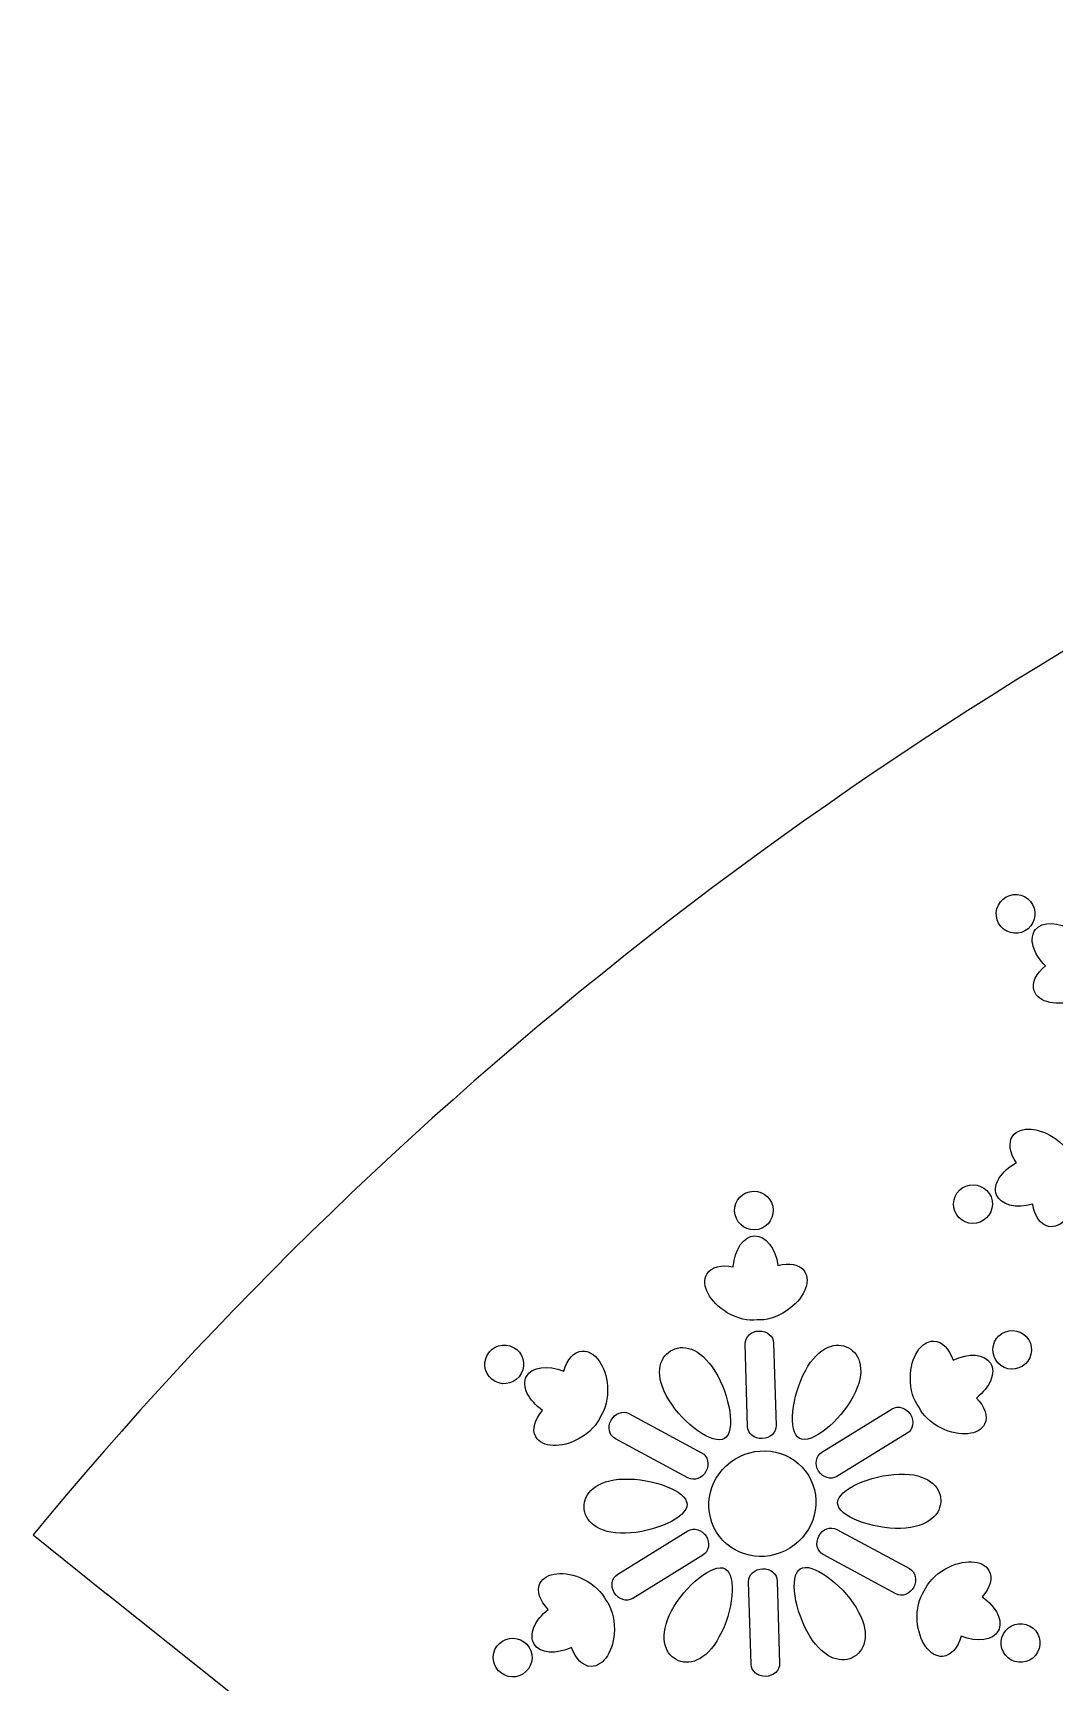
# Model space of a CAD drawing. Header units: centimetres. Extents: x -11 to 11, y -4.2 to 4.2.
# Drawn here: x -10.97 to -7.53, y -1.34 to 4.22 of the extents above; entities that cross this region are included whole.
import ezdxf

# ---------------------------------------------------------------- set-up
doc = ezdxf.new("R2010")
doc.units = ezdxf.units.CM
doc.header["$MEASUREMENT"] = 0
doc.layers.add('Camada 1', color=7, linetype='Continuous')

msp = doc.modelspace()

# ---------------------------------------------------------------- linework, layer by layer
at = {"layer": 'Camada 1'}
for points, knots in [([(10.71861, -1.06471), (10.71861, -1.06471), (9.12539, -2.36291), (9.12539, -2.36291), (9.12539, -2.36291), (9.12539, -2.36291), (9.12539, -2.36291), (9.12539, -2.36291), (9.12539, -2.36291), (9.12539, -2.36291), (8.46978, -2.91136), (8.46978, -2.91136), (8.46978, -2.91136), (8.46978, -2.91136), (8.82353, -3.13652), (8.82353, -3.13652), (8.82353, -3.13652), (8.82353, -3.13652), (7.47318, -4.13315), (7.47318, -4.13315), (7.47318, -4.13315), (7.47318, -4.13315), (7.40878, -3.68304), (7.40878, -3.68304), (7.40878, -3.68304), (7.40878, -3.68304), (6.78103, -4.2207), (6.78103, -4.2207), (6.78103, -4.2207), (6.52124, -3.93783), (4.72876, -1.20723), (0.40227, -0.84099), (0.40227, -0.84099), (-3.28404, -0.52894), (-6.35085, -3.58808), (-6.77778, -4.19215), (-6.77778, -4.19215), (-6.77778, -4.19215), (-10.72454, -1.04246), (-10.72454, -1.04246), (-10.72454, -1.04246), (-10.72454, -1.04246), (-10.72023, -1.04661), (-10.72023, -1.04661), (-10.72023, -1.04661), (-10.72023, -1.04661), (-10.97341, -0.84333), (-10.97341, -0.84333), (-10.97341, -0.84333), (-8.48, 2.18178), (-4.45632, 4.22074), (0.05255, 4.22074), (0.05255, 4.22074), (4.51025, 4.22074), (8.47461, 2.13172), (10.97341, -0.83516), (10.97341, -0.83516), (10.97341, -0.83516), (10.71861, -1.06471), (10.71861, -1.06471)], [0, 0, 0, 0, 0.0625, 0.0625, 0.0625, 0.0625, 0.125, 0.125, 0.125, 0.125, 0.1875, 0.1875, 0.1875, 0.1875, 0.25, 0.25, 0.25, 0.25, 0.3125, 0.3125, 0.3125, 0.3125, 0.375, 0.375, 0.375, 0.375, 0.4375, 0.4375, 0.4375, 0.4375, 0.5, 0.5, 0.5, 0.5, 0.5625, 0.5625, 0.5625, 0.5625, 0.625, 0.625, 0.625, 0.625, 0.6875, 0.6875, 0.6875, 0.6875, 0.75, 0.75, 0.75, 0.75, 0.8125, 0.8125, 0.8125, 0.8125, 0.875, 0.875, 0.875, 0.875, 1, 1, 1, 1]), ([(-7.71189, 1.29085), (-7.73425, 1.2627), (-7.72999, 1.22134), (-7.7012, 1.19867), (-7.7012, 1.19867), (-7.67294, 1.17676), (-7.63233, 1.18115), (-7.60971, 1.20957), (-7.60971, 1.20957), (-7.58709, 1.23815), (-7.59217, 1.27884), (-7.62008, 1.30133), (-7.62008, 1.30133), (-7.64868, 1.32411), (-7.69004, 1.31905), (-7.71189, 1.29085)], [0, 0, 0, 0, 0.2, 0.2, 0.2, 0.2, 0.4, 0.4, 0.4, 0.4, 0.6, 0.6, 0.6, 0.6, 1, 1, 1, 1]), ([(-7.39383, 1.2487), (-7.42246, 1.25209), (-7.44997, 1.22904), (-7.46709, 1.1929), (-7.46709, 1.1929), (-7.51641, 1.22383), (-7.57049, 1.2264), (-7.59393, 1.19735), (-7.59393, 1.19735), (-7.61711, 1.16766), (-7.60192, 1.11596), (-7.5602, 1.07479), (-7.5602, 1.07479), (-7.5915, 1.05005), (-7.60788, 1.01804), (-7.59862, 0.99126), (-7.59862, 0.99126), (-7.58412, 0.95102), (-7.5202, 0.93713), (-7.45503, 0.96009), (-7.45503, 0.96009), (-7.41706, 0.97329), (-7.3874, 0.99613), (-7.37166, 1.02126), (-7.37166, 1.02126), (-7.35123, 1.04198), (-7.33536, 1.07645), (-7.33094, 1.11672), (-7.33094, 1.11672), (-7.32364, 1.18525), (-7.35222, 1.2442), (-7.39383, 1.2487)], [0, 0, 0, 0, 0.1111111, 0.1111111, 0.1111111, 0.1111111, 0.2222222, 0.2222222, 0.2222222, 0.2222222, 0.3333333, 0.3333333, 0.3333333, 0.3333333, 0.4444444, 0.4444444, 0.4444444, 0.4444444, 0.5555556, 0.5555556, 0.5555556, 0.5555556, 0.6666667, 0.6666667, 0.6666667, 0.6666667, 0.7777778, 0.7777778, 0.7777778, 0.7777778, 1, 1, 1, 1]), ([(-7.67035, 0.50186), (-7.68697, 0.47879), (-7.68054, 0.4437), (-7.65823, 0.4109), (-7.65823, 0.4109), (-7.70953, 0.38338), (-7.73872, 0.33806), (-7.72491, 0.30321), (-7.72491, 0.30321), (-7.71118, 0.26834), (-7.65879, 0.25558), (-7.60302, 0.27106), (-7.60302, 0.27106), (-7.59699, 0.23164), (-7.57698, 0.2019), (-7.54942, 0.1961), (-7.54942, 0.1961), (-7.50767, 0.18872), (-7.46309, 0.23711), (-7.45052, 0.30469), (-7.45052, 0.30469), (-7.4429, 0.34454), (-7.44806, 0.38174), (-7.4615, 0.40769), (-7.4615, 0.40769), (-7.46954, 0.43574), (-7.49116, 0.46677), (-7.52418, 0.49072), (-7.52418, 0.49072), (-7.57957, 0.53081), (-7.64529, 0.53639), (-7.67035, 0.50186)], [0, 0, 0, 0, 0.1111111, 0.1111111, 0.1111111, 0.1111111, 0.2222222, 0.2222222, 0.2222222, 0.2222222, 0.3333333, 0.3333333, 0.3333333, 0.3333333, 0.4444444, 0.4444444, 0.4444444, 0.4444444, 0.5555556, 0.5555556, 0.5555556, 0.5555556, 0.6666667, 0.6666667, 0.6666667, 0.6666667, 0.7777778, 0.7777778, 0.7777778, 0.7777778, 1, 1, 1, 1]), ([(-7.8653, 0.24746), (-7.85159, 0.21431), (-7.81408, 0.19774), (-7.78037, 0.211), (-7.78037, 0.211), (-7.74693, 0.22431), (-7.7306, 0.26217), (-7.74351, 0.29572), (-7.74351, 0.29572), (-7.75708, 0.32935), (-7.79539, 0.34549), (-7.82876, 0.3325), (-7.82876, 0.3325), (-7.86199, 0.31919), (-7.8789, 0.28115), (-7.8653, 0.24746)], [0, 0, 0, 0, 0.2, 0.2, 0.2, 0.2, 0.4, 0.4, 0.4, 0.4, 0.6, 0.6, 0.6, 0.6, 1, 1, 1, 1]), ([(-8.54451, 0.3153), (-8.58105, 0.31411), (-8.60915, 0.28432), (-8.60833, 0.24831), (-8.60833, 0.24831), (-8.60666, 0.21206), (-8.57679, 0.18378), (-8.54131, 0.1846), (-8.54131, 0.1846), (-8.50474, 0.18582), (-8.47665, 0.21574), (-8.47786, 0.25217), (-8.47786, 0.25217), (-8.47908, 0.28784), (-8.50895, 0.31647), (-8.54451, 0.3153)], [0, 0, 0, 0, 0.2, 0.2, 0.2, 0.2, 0.4, 0.4, 0.4, 0.4, 0.6, 0.6, 0.6, 0.6, 1, 1, 1, 1]), ([(-8.37261, 0.04519), (-8.38907, 0.06908), (-8.42373, 0.07472), (-8.46209, 0.0648), (-8.46209, 0.0648), (-8.47035, 0.12261), (-8.50315, 0.16553), (-8.54059, 0.16465), (-8.54059, 0.16465), (-8.57821, 0.16346), (-8.60782, 0.11885), (-8.61301, 0.06017), (-8.61301, 0.06017), (-8.65159, 0.06792), (-8.68688, 0.06038), (-8.70157, 0.03567), (-8.70157, 0.03567), (-8.7226, -0.00084), (-8.69231, -0.05892), (-8.63288, -0.09451), (-8.63288, -0.09451), (-8.59814, -0.11475), (-8.56163, -0.12282), (-8.5325, -0.11856), (-8.5325, -0.11856), (-8.50289, -0.12118), (-8.46699, -0.1111), (-8.43307, -0.08819), (-8.43307, -0.08819), (-8.37557, -0.04985), (-8.34885, 0.00974), (-8.37261, 0.04519)], [0, 0, 0, 0, 0.1111111, 0.1111111, 0.1111111, 0.1111111, 0.2222222, 0.2222222, 0.2222222, 0.2222222, 0.3333333, 0.3333333, 0.3333333, 0.3333333, 0.4444444, 0.4444444, 0.4444444, 0.4444444, 0.5555556, 0.5555556, 0.5555556, 0.5555556, 0.6666667, 0.6666667, 0.6666667, 0.6666667, 0.7777778, 0.7777778, 0.7777778, 0.7777778, 1, 1, 1, 1]), ([(-8.47659, -0.19696), (-8.47733, -0.17376), (-8.49887, -0.15505), (-8.52554, -0.15624), (-8.52554, -0.15624), (-8.52554, -0.15624), (-8.52554, -0.15624), (-8.52554, -0.15624), (-8.52554, -0.15624), (-8.55263, -0.15658), (-8.57343, -0.17643), (-8.57266, -0.19998), (-8.57266, -0.19998), (-8.57266, -0.19998), (-8.5648, -0.47785), (-8.5648, -0.47785), (-8.5648, -0.47785), (-8.56401, -0.50172), (-8.54168, -0.52018), (-8.51522, -0.51915), (-8.51522, -0.51915), (-8.51522, -0.51915), (-8.51522, -0.51915), (-8.51522, -0.51915), (-8.51522, -0.51915), (-8.48876, -0.51867), (-8.46741, -0.49888), (-8.46812, -0.47512), (-8.46812, -0.47512), (-8.46812, -0.47512), (-8.47659, -0.19696), (-8.47659, -0.19696)], [0, 0, 0, 0, 0.1111111, 0.1111111, 0.1111111, 0.1111111, 0.2222222, 0.2222222, 0.2222222, 0.2222222, 0.3333333, 0.3333333, 0.3333333, 0.3333333, 0.4444444, 0.4444444, 0.4444444, 0.4444444, 0.5555556, 0.5555556, 0.5555556, 0.5555556, 0.6666667, 0.6666667, 0.6666667, 0.6666667, 0.7777778, 0.7777778, 0.7777778, 0.7777778, 1, 1, 1, 1]), ([(-7.61672, -0.18545), (-7.63548, -0.15481), (-7.6763, -0.14529), (-7.70681, -0.16436), (-7.70681, -0.16436), (-7.73729, -0.18322), (-7.74692, -0.22323), (-7.72771, -0.25411), (-7.72771, -0.25411), (-7.70903, -0.2847), (-7.66865, -0.29435), (-7.63815, -0.27499), (-7.63815, -0.27499), (-7.60778, -0.25657), (-7.59783, -0.21611), (-7.61672, -0.18545)], [0, 0, 0, 0, 0.2, 0.2, 0.2, 0.2, 0.4, 0.4, 0.4, 0.4, 0.6, 0.6, 0.6, 0.6, 1, 1, 1, 1]), ([(-9.44216, -0.23754), (-9.45928, -0.2691), (-9.4479, -0.30916), (-9.41565, -0.32644), (-9.41565, -0.32644), (-9.38401, -0.34311), (-9.34474, -0.33178), (-9.32741, -0.29982), (-9.32741, -0.29982), (-9.31005, -0.26773), (-9.32214, -0.22862), (-9.35358, -0.21126), (-9.35358, -0.21126), (-9.3857, -0.19383), (-9.42549, -0.206), (-9.44216, -0.23754)], [0, 0, 0, 0, 0.2, 0.2, 0.2, 0.2, 0.4, 0.4, 0.4, 0.4, 0.6, 0.6, 0.6, 0.6, 1, 1, 1, 1]), ([(-9.12164, -0.22384), (-9.15035, -0.22545), (-9.1735, -0.25292), (-9.18408, -0.29147), (-9.18408, -0.29147), (-9.238, -0.26959), (-9.29169, -0.27647), (-9.30976, -0.30909), (-9.30976, -0.30909), (-9.32741, -0.34237), (-9.30352, -0.39066), (-9.25526, -0.424), (-9.25526, -0.424), (-9.28174, -0.45374), (-9.29233, -0.48821), (-9.27857, -0.51287), (-9.27857, -0.51287), (-9.2573, -0.54994), (-9.19195, -0.55256), (-9.13175, -0.51866), (-9.13175, -0.51866), (-9.09664, -0.49905), (-9.07142, -0.47141), (-9.06026, -0.44394), (-9.06026, -0.44394), (-9.0437, -0.42002), (-9.03407, -0.38319), (-9.03671, -0.34284), (-9.03671, -0.34284), (-9.04147, -0.27413), (-9.07984, -0.22101), (-9.12164, -0.22384)], [0, 0, 0, 0, 0.1111111, 0.1111111, 0.1111111, 0.1111111, 0.2222222, 0.2222222, 0.2222222, 0.2222222, 0.3333333, 0.3333333, 0.3333333, 0.3333333, 0.4444444, 0.4444444, 0.4444444, 0.4444444, 0.5555556, 0.5555556, 0.5555556, 0.5555556, 0.6666667, 0.6666667, 0.6666667, 0.6666667, 0.7777778, 0.7777778, 0.7777778, 0.7777778, 1, 1, 1, 1]), ([(-8.64209, -0.51856), (-8.60351, -0.49536), (-8.62373, -0.37344), (-8.67437, -0.292), (-8.67437, -0.292), (-8.72448, -0.21032), (-8.78581, -0.19905), (-8.82423, -0.22339), (-8.82423, -0.22339), (-8.86275, -0.24673), (-8.88061, -0.30644), (-8.83018, -0.38825), (-8.83018, -0.38825), (-8.77983, -0.46998), (-8.68077, -0.54266), (-8.64209, -0.51856)], [0, 0, 0, 0, 0.2, 0.2, 0.2, 0.2, 0.4, 0.4, 0.4, 0.4, 0.6, 0.6, 0.6, 0.6, 1, 1, 1, 1]), ([(-8.38901, -0.51856), (-8.34938, -0.54015), (-8.25418, -0.46146), (-8.2088, -0.37727), (-8.2088, -0.37727), (-8.16305, -0.293), (-8.18446, -0.23453), (-8.22407, -0.21304), (-8.22407, -0.21304), (-8.26397, -0.19092), (-8.32408, -0.20587), (-8.36959, -0.28998), (-8.36959, -0.28998), (-8.41566, -0.37444), (-8.42888, -0.49728), (-8.38901, -0.51856)], [0, 0, 0, 0, 0.2, 0.2, 0.2, 0.2, 0.4, 0.4, 0.4, 0.4, 0.6, 0.6, 0.6, 0.6, 1, 1, 1, 1]), ([(-7.76534, -0.46998), (-7.75267, -0.44426), (-7.76508, -0.41061), (-7.79291, -0.38219), (-7.79291, -0.38219), (-7.74693, -0.34602), (-7.72526, -0.2966), (-7.74558, -0.26479), (-7.74558, -0.26479), (-7.76519, -0.2327), (-7.81905, -0.22936), (-7.87147, -0.25415), (-7.87147, -0.25415), (-7.88494, -0.21631), (-7.90856, -0.19007), (-7.93703, -0.18994), (-7.93703, -0.18994), (-7.97984, -0.18915), (-8.01492, -0.24471), (-8.01553, -0.31377), (-8.01553, -0.31377), (-8.01632, -0.35399), (-8.00479, -0.39016), (-7.98632, -0.41307), (-7.98632, -0.41307), (-7.97394, -0.43974), (-7.94692, -0.46591), (-7.9111, -0.48387), (-7.9111, -0.48387), (-7.84884, -0.51416), (-7.78378, -0.50792), (-7.76534, -0.46998)], [0, 0, 0, 0, 0.1111111, 0.1111111, 0.1111111, 0.1111111, 0.2222222, 0.2222222, 0.2222222, 0.2222222, 0.3333333, 0.3333333, 0.3333333, 0.3333333, 0.4444444, 0.4444444, 0.4444444, 0.4444444, 0.5555556, 0.5555556, 0.5555556, 0.5555556, 0.6666667, 0.6666667, 0.6666667, 0.6666667, 0.7777778, 0.7777778, 0.7777778, 0.7777778, 1, 1, 1, 1]), ([(-8.96422, -0.43474), (-8.98515, -0.42371), (-9.0119, -0.43336), (-9.02462, -0.45691), (-9.02462, -0.45691), (-9.02462, -0.45691), (-9.02462, -0.45691), (-9.02462, -0.45691), (-9.02462, -0.45691), (-9.03737, -0.48067), (-9.03071, -0.508), (-9.01007, -0.51935), (-9.01007, -0.51935), (-9.01007, -0.51935), (-8.76541, -0.6518), (-8.76541, -0.6518), (-8.76541, -0.6518), (-8.74467, -0.66283), (-8.7172, -0.65307), (-8.70493, -0.62968), (-8.70493, -0.62968), (-8.70493, -0.62968), (-8.70493, -0.62968), (-8.70493, -0.62968), (-8.70493, -0.62968), (-8.69162, -0.60605), (-8.69837, -0.57782), (-8.71951, -0.56655), (-8.71951, -0.56655), (-8.71951, -0.56655), (-8.96422, -0.43474), (-8.96422, -0.43474)], [0, 0, 0, 0, 0.1111111, 0.1111111, 0.1111111, 0.1111111, 0.2222222, 0.2222222, 0.2222222, 0.2222222, 0.3333333, 0.3333333, 0.3333333, 0.3333333, 0.4444444, 0.4444444, 0.4444444, 0.4444444, 0.5555556, 0.5555556, 0.5555556, 0.5555556, 0.6666667, 0.6666667, 0.6666667, 0.6666667, 0.7777778, 0.7777778, 0.7777778, 0.7777778, 1, 1, 1, 1]), ([(-8.02669, -0.50115), (-8.00642, -0.48837), (-8.00142, -0.46043), (-8.01545, -0.43778), (-8.01545, -0.43778), (-8.01545, -0.43778), (-8.01545, -0.43778), (-8.01545, -0.43778), (-8.01545, -0.43778), (-8.02958, -0.41476), (-8.0571, -0.40635), (-8.07705, -0.41902), (-8.07705, -0.41902), (-8.07705, -0.41902), (-8.31412, -0.56473), (-8.31412, -0.56473), (-8.31412, -0.56473), (-8.33428, -0.57703), (-8.33928, -0.60545), (-8.32555, -0.62831), (-8.32555, -0.62831), (-8.32555, -0.62831), (-8.32555, -0.62831), (-8.32555, -0.62831), (-8.32555, -0.62831), (-8.31142, -0.65093), (-8.2834, -0.65908), (-8.26327, -0.64686), (-8.26327, -0.64686), (-8.26327, -0.64686), (-8.02669, -0.50115), (-8.02669, -0.50115)], [0, 0, 0, 0, 0.1111111, 0.1111111, 0.1111111, 0.1111111, 0.2222222, 0.2222222, 0.2222222, 0.2222222, 0.3333333, 0.3333333, 0.3333333, 0.3333333, 0.4444444, 0.4444444, 0.4444444, 0.4444444, 0.5555556, 0.5555556, 0.5555556, 0.5555556, 0.6666667, 0.6666667, 0.6666667, 0.6666667, 0.7777778, 0.7777778, 0.7777778, 0.7777778, 1, 1, 1, 1]), ([(-8.66942, -0.8341), (-8.61812, -0.91713), (-8.50736, -0.94163), (-8.42172, -0.88823), (-8.42172, -0.88823), (-8.33621, -0.836), (-8.30864, -0.72591), (-8.35949, -0.64278), (-8.35949, -0.64278), (-8.41077, -0.55991), (-8.52142, -0.53562), (-8.60698, -0.5882), (-8.60698, -0.5882), (-8.69304, -0.64106), (-8.72027, -0.75128), (-8.66942, -0.8341)], [0, 0, 0, 0, 0.2, 0.2, 0.2, 0.2, 0.4, 0.4, 0.4, 0.4, 0.6, 0.6, 0.6, 0.6, 1, 1, 1, 1]), ([(-8.76856, -0.74025), (-8.76954, -0.69556), (-8.88511, -0.65257), (-8.98094, -0.65527), (-8.98094, -0.65527), (-9.07741, -0.6581), (-9.11694, -0.70522), (-9.11553, -0.75071), (-9.11553, -0.75071), (-9.11468, -0.7955), (-9.0719, -0.84077), (-8.97602, -0.83818), (-8.97602, -0.83818), (-8.88, -0.83561), (-8.76707, -0.78594), (-8.76856, -0.74025)], [0, 0, 0, 0, 0.2, 0.2, 0.2, 0.2, 0.4, 0.4, 0.4, 0.4, 0.6, 0.6, 0.6, 0.6, 1, 1, 1, 1]), ([(-8.26087, -0.73636), (-8.25957, -0.78163), (-8.14377, -0.82428), (-8.04828, -0.82187), (-8.04828, -0.82187), (-7.95195, -0.81893), (-7.91175, -0.77168), (-7.91324, -0.72606), (-7.91324, -0.72606), (-7.91419, -0.68095), (-7.95687, -0.63568), (-8.05289, -0.63864), (-8.05289, -0.63864), (-8.14922, -0.64146), (-8.26183, -0.69114), (-8.26087, -0.73636)], [0, 0, 0, 0, 0.2, 0.2, 0.2, 0.2, 0.4, 0.4, 0.4, 0.4, 0.6, 0.6, 0.6, 0.6, 1, 1, 1, 1]), ([(-9.00216, -0.97592), (-9.02256, -0.98843), (-9.0274, -1.0164), (-9.0138, -1.0395), (-9.0138, -1.0395), (-9.0138, -1.0395), (-9.0138, -1.0395), (-9.0138, -1.0395), (-9.0138, -1.0395), (-8.99972, -1.06212), (-8.97205, -1.07091), (-8.95178, -1.05826), (-8.95178, -1.05826), (-8.95178, -1.05826), (-8.71503, -0.91232), (-8.71503, -0.91232), (-8.71503, -0.91232), (-8.69484, -0.89981), (-8.69021, -0.87131), (-8.70336, -0.84887), (-8.70336, -0.84887), (-8.70336, -0.84887), (-8.70336, -0.84887), (-8.70336, -0.84887), (-8.70336, -0.84887), (-8.71778, -0.8259), (-8.74511, -0.8177), (-8.76554, -0.83008), (-8.76554, -0.83008), (-8.76554, -0.83008), (-9.00216, -0.97592), (-9.00216, -0.97592)], [0, 0, 0, 0, 0.1111111, 0.1111111, 0.1111111, 0.1111111, 0.2222222, 0.2222222, 0.2222222, 0.2222222, 0.3333333, 0.3333333, 0.3333333, 0.3333333, 0.4444444, 0.4444444, 0.4444444, 0.4444444, 0.5555556, 0.5555556, 0.5555556, 0.5555556, 0.6666667, 0.6666667, 0.6666667, 0.6666667, 0.7777778, 0.7777778, 0.7777778, 0.7777778, 1, 1, 1, 1]), ([(-8.06487, -1.04211), (-8.04415, -1.0537), (-8.01687, -1.04349), (-8.00412, -1.01999), (-8.00412, -1.01999), (-8.00412, -1.01999), (-8.00412, -1.01999), (-8.00412, -1.01999), (-8.00412, -1.01999), (-7.99168, -0.99684), (-7.9984, -0.9689), (-8.01886, -0.95731), (-8.01886, -0.95731), (-8.01886, -0.95731), (-8.2636, -0.82504), (-8.2636, -0.82504), (-8.2636, -0.82504), (-8.28485, -0.81401), (-8.31178, -0.82377), (-8.32432, -0.84761), (-8.32432, -0.84761), (-8.32432, -0.84761), (-8.32432, -0.84761), (-8.32432, -0.84761), (-8.32432, -0.84761), (-8.3367, -0.87081), (-8.33054, -0.89902), (-8.3095, -0.90984), (-8.3095, -0.90984), (-8.3095, -0.90984), (-8.06487, -1.04211), (-8.06487, -1.04211)], [0, 0, 0, 0, 0.1111111, 0.1111111, 0.1111111, 0.1111111, 0.2222222, 0.2222222, 0.2222222, 0.2222222, 0.3333333, 0.3333333, 0.3333333, 0.3333333, 0.4444444, 0.4444444, 0.4444444, 0.4444444, 0.5555556, 0.5555556, 0.5555556, 0.5555556, 0.6666667, 0.6666667, 0.6666667, 0.6666667, 0.7777778, 0.7777778, 0.7777778, 0.7777778, 1, 1, 1, 1]), ([(-8.64005, -0.95816), (-8.67974, -0.93678), (-8.77528, -1.01555), (-8.82065, -1.09987), (-8.82065, -1.09987), (-8.86568, -1.18438), (-8.84481, -1.24272), (-8.80496, -1.26436), (-8.80496, -1.26436), (-8.7649, -1.28587), (-8.70482, -1.27124), (-8.65968, -1.18689), (-8.65968, -1.18689), (-8.61311, -1.10239), (-8.59983, -0.97967), (-8.64005, -0.95816)], [0, 0, 0, 0, 0.2, 0.2, 0.2, 0.2, 0.4, 0.4, 0.4, 0.4, 0.6, 0.6, 0.6, 0.6, 1, 1, 1, 1]), ([(-8.38684, -0.95792), (-8.42558, -0.98149), (-8.40515, -1.10341), (-8.35485, -1.18472), (-8.35485, -1.18472), (-8.30455, -1.26674), (-8.2433, -1.27777), (-8.20473, -1.25399), (-8.20473, -1.25399), (-8.16615, -1.23012), (-8.14827, -1.17083), (-8.19857, -1.08873), (-8.19857, -1.08873), (-8.24886, -1.00708), (-8.34853, -0.93382), (-8.38684, -0.95792)], [0, 0, 0, 0, 0.2, 0.2, 0.2, 0.2, 0.4, 0.4, 0.4, 0.4, 0.6, 0.6, 0.6, 0.6, 1, 1, 1, 1]), ([(-7.90697, -1.25344), (-7.87816, -1.2514), (-7.85577, -1.22375), (-7.84463, -1.18526), (-7.84463, -1.18526), (-7.79052, -1.20693), (-7.73697, -1.20055), (-7.71951, -1.16759), (-7.71951, -1.16759), (-7.70125, -1.13436), (-7.72541, -1.0862), (-7.77359, -1.05292), (-7.77359, -1.05292), (-7.74716, -1.02307), (-7.73689, -0.98889), (-7.75068, -0.96365), (-7.75068, -0.96365), (-7.77142, -0.9269), (-7.83699, -0.92473), (-7.89684, -0.95793), (-7.89684, -0.95793), (-7.93243, -0.97772), (-7.95748, -1.00571), (-7.96883, -1.03289), (-7.96883, -1.03289), (-7.98537, -1.05726), (-7.99521, -1.09319), (-7.99275, -1.13401), (-7.99275, -1.13401), (-7.98727, -1.20306), (-7.94927, -1.25629), (-7.90697, -1.25344)], [0, 0, 0, 0, 0.1111111, 0.1111111, 0.1111111, 0.1111111, 0.2222222, 0.2222222, 0.2222222, 0.2222222, 0.3333333, 0.3333333, 0.3333333, 0.3333333, 0.4444444, 0.4444444, 0.4444444, 0.4444444, 0.5555556, 0.5555556, 0.5555556, 0.5555556, 0.6666667, 0.6666667, 0.6666667, 0.6666667, 0.7777778, 0.7777778, 0.7777778, 0.7777778, 1, 1, 1, 1]), ([(-9.26423, -1.00732), (-9.27661, -1.03291), (-9.26418, -1.06635), (-9.2365, -1.09479), (-9.2365, -1.09479), (-9.28225, -1.13085), (-9.30315, -1.18054), (-9.28346, -1.2124), (-9.28346, -1.2124), (-9.26388, -1.24436), (-9.21006, -1.24783), (-9.15784, -1.2229), (-9.15784, -1.2229), (-9.14503, -1.26068), (-9.12016, -1.28653), (-9.09201, -1.28743), (-9.09201, -1.28743), (-9.04962, -1.28743), (-9.01417, -1.23205), (-9.01351, -1.16337), (-9.01351, -1.16337), (-9.01293, -1.12276), (-9.02444, -1.08704), (-9.04219, -1.06378), (-9.04219, -1.06378), (-9.05494, -1.03756), (-9.08167, -1.0107), (-9.11831, -0.99285), (-9.11831, -0.99285), (-9.17988, -0.96308), (-9.24555, -0.96896), (-9.26423, -1.00732)], [0, 0, 0, 0, 0.1111111, 0.1111111, 0.1111111, 0.1111111, 0.2222222, 0.2222222, 0.2222222, 0.2222222, 0.3333333, 0.3333333, 0.3333333, 0.3333333, 0.4444444, 0.4444444, 0.4444444, 0.4444444, 0.5555556, 0.5555556, 0.5555556, 0.5555556, 0.6666667, 0.6666667, 0.6666667, 0.6666667, 0.7777778, 0.7777778, 0.7777778, 0.7777778, 1, 1, 1, 1]), ([(-8.55268, -1.27974), (-8.55189, -1.30324), (-8.53008, -1.32207), (-8.50334, -1.32104), (-8.50334, -1.32104), (-8.50334, -1.32104), (-8.50334, -1.32104), (-8.50334, -1.32104), (-8.50334, -1.32104), (-8.47664, -1.32048), (-8.45571, -1.3008), (-8.45646, -1.27704), (-8.45646, -1.27704), (-8.45646, -1.27704), (-8.46429, -0.99925), (-8.46429, -0.99925), (-8.46429, -0.99925), (-8.4649, -0.97491), (-8.48683, -0.95681), (-8.51369, -0.95808), (-8.51369, -0.95808), (-8.51369, -0.95808), (-8.51369, -0.95808), (-8.51369, -0.95808), (-8.51369, -0.95808), (-8.54031, -0.95864), (-8.56153, -0.97798), (-8.56076, -1.00187), (-8.56076, -1.00187), (-8.56076, -1.00187), (-8.55268, -1.27974), (-8.55268, -1.27974)], [0, 0, 0, 0, 0.1111111, 0.1111111, 0.1111111, 0.1111111, 0.2222222, 0.2222222, 0.2222222, 0.2222222, 0.3333333, 0.3333333, 0.3333333, 0.3333333, 0.4444444, 0.4444444, 0.4444444, 0.4444444, 0.5555556, 0.5555556, 0.5555556, 0.5555556, 0.6666667, 0.6666667, 0.6666667, 0.6666667, 0.7777778, 0.7777778, 0.7777778, 0.7777778, 1, 1, 1, 1]), ([(-7.58656, -1.23947), (-7.56981, -1.20775), (-7.58122, -1.16769), (-7.61312, -1.1512), (-7.61312, -1.1512), (-7.64527, -1.13345), (-7.68432, -1.14556), (-7.7017, -1.17739), (-7.7017, -1.17739), (-7.71877, -1.20895), (-7.70675, -1.24877), (-7.67535, -1.2656), (-7.67535, -1.2656), (-7.64315, -1.2827), (-7.60373, -1.27108), (-7.58656, -1.23947)], [0, 0, 0, 0, 0.2, 0.2, 0.2, 0.2, 0.4, 0.4, 0.4, 0.4, 0.6, 0.6, 0.6, 0.6, 1, 1, 1, 1]), ([(-9.41205, -1.29175), (-9.39276, -1.32202), (-9.35299, -1.33183), (-9.32209, -1.31289), (-9.32209, -1.31289), (-9.2915, -1.29395), (-9.28195, -1.25389), (-9.30053, -1.22304), (-9.30053, -1.22304), (-9.31971, -1.19227), (-9.36027, -1.18303), (-9.39083, -1.20164), (-9.39083, -1.20164), (-9.42123, -1.22047), (-9.43128, -1.26092), (-9.41205, -1.29175)], [0, 0, 0, 0, 0.2, 0.2, 0.2, 0.2, 0.4, 0.4, 0.4, 0.4, 0.6, 0.6, 0.6, 0.6, 1, 1, 1, 1])]:
    msp.add_open_spline(points, degree=3, knots=knots, dxfattribs=at)

doc.saveas('drawing.dxf')
